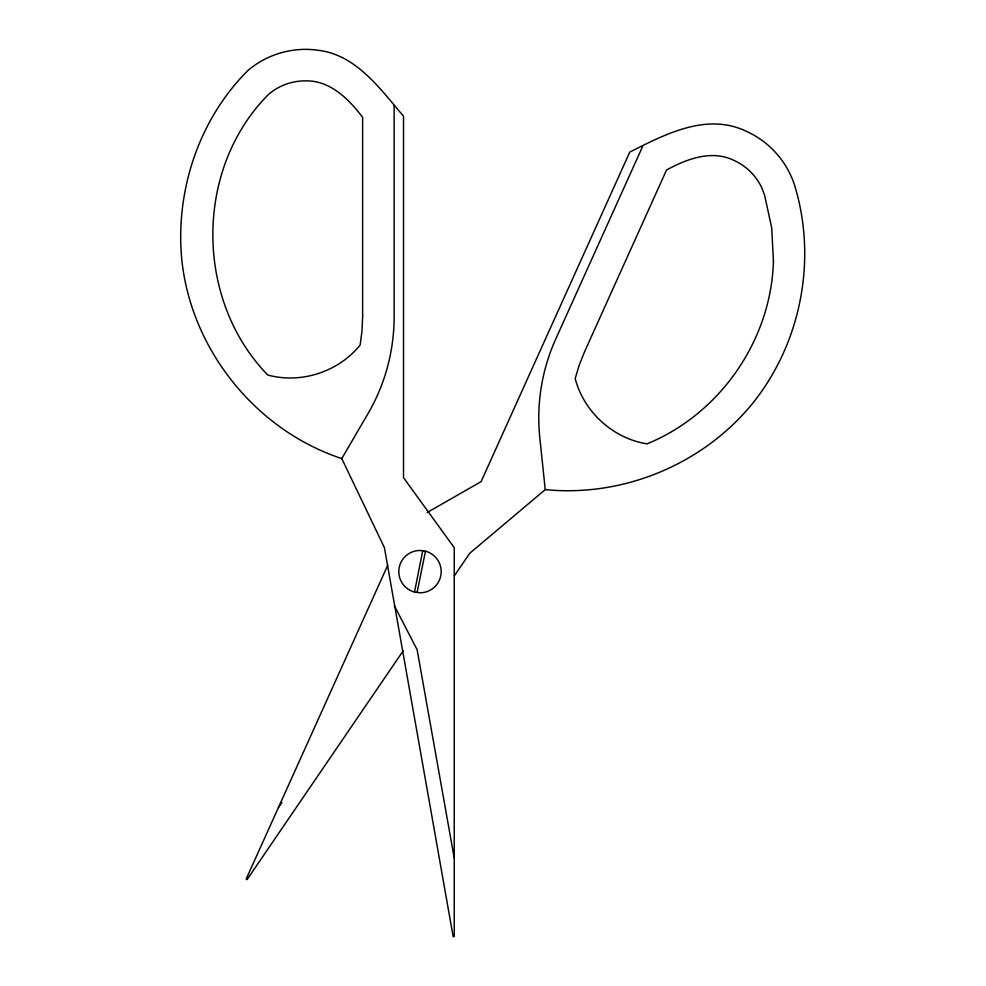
<?xml version="1.0" encoding="UTF-8"?>
<svg xmlns="http://www.w3.org/2000/svg" width="986" height="986" viewBox="0 0 986 986"><rect width="100%" height="100%" fill="white"/><g stroke="black" fill="none" stroke-linecap="round" stroke-linejoin="round"><path stroke-width="1.48" d="M414.514 592.081A21.162 21.162 0 0 1 419.987 550.471L425.471 551.186A21.162 21.162 0 0 1 419.987 592.796L414.514 592.081L422.723 550.829M417.115 592.426L425.471 551.186M387.757 565.188L246.18 879.007L247.067 879.611L403.262 650.698M642.724 146.224L555.784 338.925A192.147 192.147 0 0 0 539.823 437.944L545.233 489.611L469.73 553.282L454.275 575.935M341.772 458.589C255.337 430.019 190.495 348.908 181.658 258.307C175.508 189.978 199.184 118.961 248.053 70.363C267.033 54.242 292.78 46.749 317.443 50.175C356.303 54.477 380.152 89.036 403.52 116.163L403.52 477.692L454.238 547.661L454.238 936.515L453.178 936.7L384.417 547.661L341.772 458.589L367.951 413.713A192.147 192.147 0 0 0 394.129 316.888L394.129 105.477M278.422 807.522L281.897 802.456M427.148 512.51L481.094 481.649L629.771 152.09C665.39 134.158 707.172 112.01 747.006 131.643C769.672 141.959 787.395 162.074 794.778 185.861C817.394 260.329 800.768 344.434 751.529 404.704C701.958 464.714 622.684 497.351 545.233 489.611M394.425 605.823L417.115 649.688L454.238 858.091M362.626 316.543L361.998 331.013L360.136 345.026C338.592 371.858 301.013 384.072 267.798 375.025C194.562 299.88 194.254 168.766 268.586 94.36A56.103 56.103 0 0 1 305.068 80.877C329.928 80.1 348.761 98.982 362.626 117.359L362.626 316.543M773.431 261.302C771.188 340.108 720.002 414.046 647.026 443.86C613.033 438.462 583.798 411.865 575.195 378.55L579.263 365.005L584.636 351.558L666.548 170.011C686.749 158.956 711.682 149.49 734.015 160.422A56.103 56.103 0 0 1 761.722 187.71L764.52 194.945L771.718 227.852L773.431 261.302"/></g></svg>
